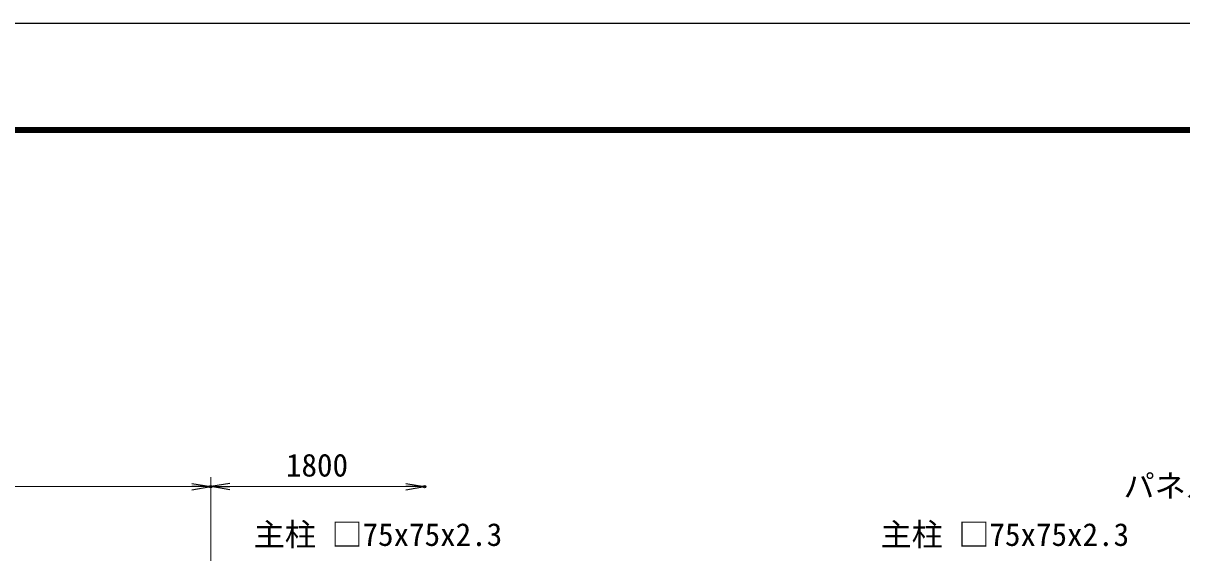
# Model space of a CAD drawing. Units: millimetres, scale not verified. Extents: x -4200 to 4200, y -2970 to 2970.
# Drawn here: x -1686 to 757, y 1853 to 2970 of the extents above; entities that cross this region are included whole.
import ezdxf
from ezdxf.enums import TextEntityAlignment as Align

# ---------------------------------------------------------------- set-up
doc = ezdxf.new("R2010")
doc.units = ezdxf.units.MM
doc.header["$LTSCALE"] = 10
doc.header["$PDMODE"] = 32
doc.header["$PDSIZE"] = 5
for name, color, linetype, lineweight in [('0-5_D-STR-DIM', 7, 'Continuous', 13), ('0-6_0', 7, 'Continuous', 25), ('0-9_D-STR-TXT', 7, 'Continuous', 13), ('0-A_D-TTL', 7, 'Continuous', 25)]:
    doc.layers.add(name, color=color, linetype=linetype, lineweight=lineweight)
doc.layers.add('0-7_Defpoints', color=8, linetype='Continuous')
doc.styles.add('ＭＳ ゴシック', font='')
doc.styles.get('ＭＳ ゴシック').set_extended_font_data('MS Gothic')

# ---------------------------------------------------------------- blocks, each defined once
blk = doc.blocks.new('_Open')
at = {"layer": '0-6_0'}
blk.add_line((-10, 1.667), (0, 0), dxfattribs=at)
blk.add_lwpolyline([(-10, -1.667), (0, 0), (-10, 0)], dxfattribs=at)

msp = doc.modelspace()

# ---------------------------------------------------------------- linework, layer by layer
at = {"layer": '0-5_D-STR-DIM'}
for p, q in [((-1290.53, 1823.04), (-1290.53, 2013.04)), ((-1290.53, 1823.04), (-1290.53, 2013.04)), ((-3050.53, 1993.04), (-1330.53, 1993.04)), ((-1250.53, 1993.04), (-879.53, 1993.04))]:
    msp.add_line(p, q, dxfattribs=at)
at = {"layer": '0-7_Defpoints'}
for p in [(-1290.53, 1993.04), (-839.53, 1993.04)]:
    msp.add_point(p, dxfattribs=at)
at = {"layer": '0-A_D-TTL', "color": 2}
msp.add_lwpolyline([(-4200, 2970), (4200, 2970), (4200, -2970), (-4200, -2970)], close=True, dxfattribs=at)
at = {"layer": '0-A_D-TTL'}
for points in [[(-3930, 2750), (3930, 2750), (3930, -2750), (-3930, -2750)], [(-3927.5, 2747.5), (3927.5, 2747.5), (3927.5, -2747.5), (-3927.5, -2747.5)], [(-3925, 2745), (3925, 2745), (3925, -2745), (-3925, -2745)], [(-3922.5, 2742.5), (3922.5, 2742.5), (3922.5, -2742.5), (-3922.5, -2742.5)], [(-3920, 2740), (3920, 2740), (3920, -2740), (-3920, -2740)]]:
    msp.add_lwpolyline(points, close=True, dxfattribs=at)

# ---------------------------------------------------------------- block references
at = {"layer": '0-5_D-STR-DIM', "xscale": 4, "yscale": 4}
for p in [(-1290.53, 1993.04), (-839.53, 1993.04)]:
    msp.add_blockref('_Open', p, dxfattribs=at)
at = {"layer": '0-5_D-STR-DIM', "xscale": 4, "yscale": 4, "rotation": 180}
msp.add_blockref('_Open', (-1290.53, 1993.04), dxfattribs=at)

# ---------------------------------------------------------------- texts
at = {"layer": '0-5_D-STR-DIM', "style": 'ＭＳ ゴシック'}
msp.add_text('1800', height=48.09, dxfattribs=at).set_placement((-1131.93, 1999.79), align=Align.BOTTOM_LEFT)
at = {"layer": '0-9_D-STR-TXT', "style": 'ＭＳ ゴシック'}
for s, p in [('パネルB.N（角根）', (634.01, 1956.01)), ('主柱 □75x75x2.3', (-1199.98, 1853.49)), ('主柱 □75x75x2.3', (121.78, 1853.49))]:
    msp.add_text(s, height=48.09, dxfattribs=at).set_placement(p, align=Align.BOTTOM_LEFT)

doc.saveas('drawing.dxf')
